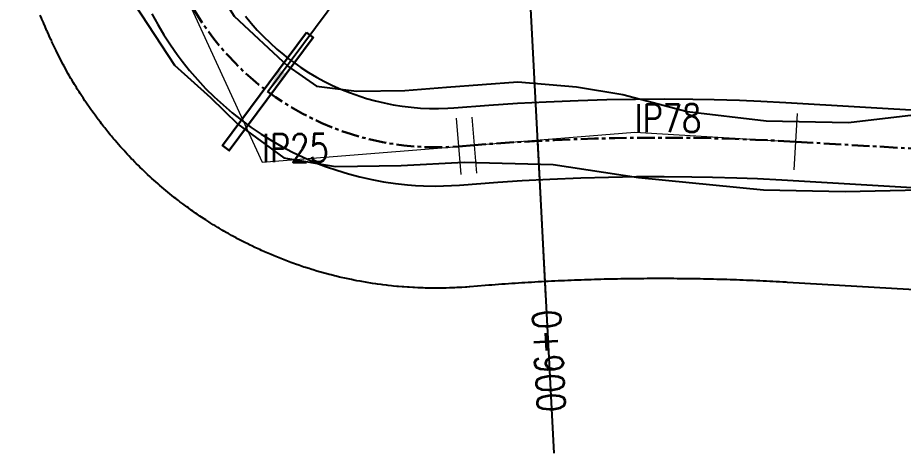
# Model space of a CAD drawing. Extents: x 337736 to 342002, y 3067251 to 3069533.
# Drawn here: x 338761.2 to 338824.1, y 3068665.9 to 3068696.8 of the extents above; entities that cross this region are included whole.
import ezdxf
from ezdxf.enums import TextEntityAlignment as Align

# ---------------------------------------------------------------- set-up
doc = ezdxf.new("R2010")
doc.units = 0
doc.header["$MEASUREMENT"] = 0
doc.linetypes.add('Center', pattern=[2, 1.25, -0.25, 0.25, -0.25])
for name, color, linetype, lineweight in [('BEC', 3, 'Continuous', 13), ('BES', 3, 'Continuous', 13), ('Chainage', 7, 'Continuous', 25), ('IP_Line', 150, 'Continuous', 9), ('PC_Callout', 6, 'Continuous', 30), ('PipeCulvert', 6, 'Continuous', 30), ('RC', 9, 'Center', 30), ('Road Width', 6, 'Continuous', 25)]:
    doc.layers.add(name, color=color, linetype=linetype, lineweight=lineweight)
for name, color, linetype in [('IPName', 7, 'Continuous'), ('Match Chainage', 7, 'Continuous'), ('Right of Way', 4, 'Continuous'), ('RoadEdge', 51, 'Continuous')]:
    doc.layers.add(name, color=color, linetype=linetype)
doc.styles.get("Standard").update_dxf_attribs({"font": 'simplex.shx'})
doc.dimstyles.new('Dimension_PC_Callout', dxfattribs={"dimtxt": 1.75, "dimasz": 1.75, "dimexe": 0.18, "dimexo": 0.0625, "dimgap": 0.875, "dimtad": 0, "dimdec": 4, "dimzin": 0, "dimdsep": 46, "dimtxsty": 'Standard', "dimcen": 0.09, "dimadec": 0, "dimazin": 0, "dimtfac": 1, "dimtdec": 4, "dimtofl": 0, "dimtmove": 0, "dimatfit": 3, "dimfxl": 1, "dimtolj": 1, "dimtzin": 0, "dimarcsym": 0})

msp = doc.modelspace()

# ---------------------------------------------------------------- linework, layer by layer
at = {"layer": 'BEC'}
for points in [[(338816.542236327, 3068690.03529825), (338816.308070714, 3068686.04215832)], [(338792.33843965, 3068689.70106345), (338792.65742054, 3068685.71380234)], [(338793.44836983, 3068689.78985786), (338793.76735072, 3068685.80259675)]]:
    msp.add_lwpolyline(points, dxfattribs=at)
at = {"layer": 'BES'}
for points in [[(338816.542236327, 3068690.03529825), (338816.308070714, 3068686.04215832)], [(338792.33843965, 3068689.70106345), (338792.65742054, 3068685.71380234)], [(338793.44836983, 3068689.78985786), (338793.76735072, 3068685.80259675)]]:
    msp.add_lwpolyline(points, dxfattribs=at)
at = {"layer": 'Chainage'}
msp.add_line((338798.097650191, 3068688.09386055), (338798.675528311, 3068677.10905027), dxfattribs=at)
at = {"layer": 'IP_Line'}
for points in [[(338772.724687951, 3068699.30419179), (338778.55651485, 3068686.59211967), (338792.497930095, 3068687.70743289)], [(338793.607860275, 3068687.79622731), (338805.008102648, 3068688.7082467), (338816.42515352, 3068688.03872828)]]:
    msp.add_lwpolyline(points, dxfattribs=at)
at = {"layer": 'Match Chainage'}
msp.add_line((338797.204565823, 3068705.07038552), (338799.263913305, 3068665.92451616), dxfattribs=at)
at = {"layer": 'PipeCulvert'}
msp.add_lwpolyline([(338781.710309454, 3068695.78692738), (338782.191743496, 3068695.42884741), (338776.22374405, 3068687.4049467), (338775.742310008, 3068687.76302667), (338781.710309454, 3068695.78692738)], dxfattribs=at)
at = {"layer": 'RC', "linetype": 'Center'}
msp.add_lwpolyline([(338795.344155866, 3068758.61189301), (338778.486243099, 3068738.25017876), (338778.486243099, 3068738.25017876, 0.0896032856881919), (338771.508407191, 3068725.85724901), (338771.508407191, 3068725.85724901), (338771.397325303, 3068725.53720888), (338771.397325303, 3068725.53720888, 0.193407573325238), (338772.650193907, 3068699.46657207), (338772.650193907, 3068699.46657207), (338772.724687951, 3068699.30419179), (338772.724687951, 3068699.30419179, 0.314963124342124), (338792.497930095, 3068687.70743289), (338792.497930095, 3068687.70743289), (338793.607860275, 3068687.79622731), (338793.607860275, 3068687.79622731, -0.034615034987619), (338816.42515352, 3068688.03872828), (338816.42515352, 3068688.03872828), (338831.197012975, 3068687.17247727)], format="xyb", dxfattribs=at)
at = {"layer": 'Right of Way'}
msp.add_lwpolyline([(338830.590801236, 3068677.19084707), (338823.225669215, 3068677.62275296), (338815.841053617, 3068678.05580141), (338815.760802378, 3068678.06048632), (338815.523870463, 3068678.07407531), (338815.289387727, 3068678.08716741), (338815.054884605, 3068678.09990427), (338814.820362598, 3068678.1122858), (338814.585822617, 3068678.12431195), (338814.351264005, 3068678.13598276), (338814.116688626, 3068678.14729813), (338813.882095905, 3068678.1582581), (338813.647486892, 3068678.1688626), (338813.412862136, 3068678.17911162), (338813.17822231, 3068678.18900514), (338812.9435677, 3068678.19854312), (338812.708898708, 3068678.20772557), (338812.474216055, 3068678.21655245), (338812.239520739, 3068678.22502372), (338812.00481237, 3068678.2331394), (338811.770092216, 3068678.24089945), (338811.535360259, 3068678.24830386), (338811.300618105, 3068678.25535258), (338811.06586471, 3068678.26204565), (338810.831101661, 3068678.26838302), (338810.59632964, 3068678.27436468), (338810.361548544, 3068678.27999061), (338810.126759104, 3068678.28526082), (338809.891962198, 3068678.29017527), (338809.657157701, 3068678.29473397), (338809.422347333, 3068678.29893688), (338809.187529876, 3068678.30278404), (338808.952707607, 3068678.3062754), (338808.717880155, 3068678.30941096), (338808.483048071, 3068678.31219072), (338808.248212304, 3068678.31461467), (338808.013372689, 3068678.31668281), (338807.778530612, 3068678.31839513), (338807.543686207, 3068678.31975162), (338807.308839634, 3068678.32075229), (338807.073992098, 3068678.32139713), (338806.839143944, 3068678.32168614), (338806.604295295, 3068678.32161932), (338806.36944737, 3068678.32119667), (338806.134600247, 3068678.32041818), (338805.8997544, 3068678.31928387), (338805.664910639, 3068678.31779374), (338805.430069601, 3068678.31594778), (338805.195231295, 3068678.313746), (338804.960396835, 3068678.31118842), (338804.725566545, 3068678.30827502), (338804.490740724, 3068678.30500583), (338804.255920186, 3068678.30138084), (338804.021105751, 3068678.29740007), (338803.786297114, 3068678.29306352), (338803.551495655, 3068678.28837121), (338803.316701354, 3068678.28332314), (338803.081914936, 3068678.27791933), (338802.847137393, 3068678.27215979), (338802.612368211, 3068678.26604453), (338802.377609398, 3068678.25957358), (338802.142859729, 3068678.25274692), (338801.908121439, 3068678.2455646), (338801.673393918, 3068678.23802663), (338801.438678112, 3068678.23013301), (338801.203974561, 3068678.22188377), (338800.969283791, 3068678.21327893), (338800.734606342, 3068678.20431851), (338800.49994264, 3068678.19500252), (338800.265293701, 3068678.18533101), (338800.03065922, 3068678.17530396), (338799.796040357, 3068678.16492143), (338799.561437497, 3068678.15418342), (338799.326851113, 3068678.14308996), (338799.092282174, 3068678.1316411), (338798.857730251, 3068678.11983682), (338798.623197115, 3068678.1076772), (338798.388681969, 3068678.0951622), (338798.154186862, 3068678.08229194), (338797.919710725, 3068678.06906635), (338797.685255524, 3068678.05548554), (338797.450820612, 3068678.04154949), (338797.216407582, 3068678.02725827), (338796.982016302, 3068678.01261189), (338796.747647643, 3068677.9976104), (338796.51330144, 3068677.98225379), (338796.278979521, 3068677.96654217), (338796.044680929, 3068677.95047549), (338795.810407516, 3068677.93405387), (338795.576159123, 3068677.9172773), (338795.341936017, 3068677.90014579), (338795.107739746, 3068677.88265947), (338794.873569919, 3068677.8648183), (338794.63942732, 3068677.84662235), (338794.401536972, 3068677.82777248), (338793.295382322, 3068677.73928011), (338793.25545802, 3068677.7361666), (338793.095736525, 3068677.72403239), (338792.993447583, 3068677.71678867), (338792.743986457, 3068677.70040781), (338792.619207158, 3068677.69299709), (338792.369560765, 3068677.67973569), (338792.244698559, 3068677.67388526), (338791.994905907, 3068677.66374538), (338791.869980333, 3068677.65945614), (338791.620080451, 3068677.65243939), (338791.49511103, 3068677.64971202), (338791.245142963, 3068677.64581948), (338791.120149198, 3068677.6446544), (338790.870152004, 3068677.64388668), (338790.745153452, 3068677.64428407), (338790.495166193, 3068677.6466413), (338790.370182374, 3068677.6486011), (338790.120244109, 3068677.6540829), (338789.995294545, 3068677.6576048), (338789.745444327, 3068677.66621033), (338789.620548538, 3068677.67129378), (338789.370825406, 3068677.68302168), (338789.246002949, 3068677.6896659), (338788.996445921, 3068677.70451434), (338788.871716243, 3068677.71271827), (338788.622364313, 3068677.73068493), (338788.497746916, 3068677.74044731), (338788.248639043, 3068677.76152939), (338788.124153429, 3068677.77284868), (338787.875328536, 3068677.79704287), (338787.750994115, 3068677.80991731), (338787.502491081, 3068677.83721984), (338787.378327334, 3068677.85164741), (338787.130184987, 3068677.88205402), (338787.006211232, 3068677.89803247), (338786.758468344, 3068677.9315384), (338786.634704043, 3068677.94906523), (338786.387399323, 3068677.98566525), (338786.263863739, 3068678.00473773), (338786.017035828, 3068678.04442612), (338785.893748312, 3068678.06504126), (338785.647435776, 3068678.10781182), (338785.524415588, 3068678.1299664), (338785.278656913, 3068678.17581244), (338785.155923222, 3068678.19950301), (338784.910756807, 3068678.24841738), (338784.788328852, 3068678.27364022), (338784.543793004, 3068678.32561527), (338784.421689896, 3068678.35236645), (338784.177822823, 3068678.40739405), (338784.056063618, 3068678.4356694), (338783.812903424, 3068678.49374096), (338783.691507194, 3068678.52353604), (338783.449091872, 3068678.58464249), (338783.328077508, 3068678.61595267), (338783.086444936, 3068678.68008445), (338782.96583145, 3068678.71290481), (338782.725019381, 3068678.78005192), (338782.604825516, 3068678.81437735), (338782.364871578, 3068678.88452928), (338782.245116164, 3068678.92035442), (338782.006057848, 3068678.99350022), (338781.886759621, 3068679.03081945), (338781.64863428, 3068679.10694768), (338781.529811834, 3068679.14575519), (338781.292656674, 3068679.22485397), (338781.174328579, 3068679.2651437), (338780.938180656, 3068679.34720066), (338780.820365438, 3068679.38896629), (338780.585261649, 3068679.47396861), (338780.467977668, 3068679.51720364), (338780.233954747, 3068679.60513804), (338780.117220374, 3068679.6498357), (338779.884314888, 3068679.74068844), (338779.768148347, 3068679.78684174), (338779.536396685, 3068679.88059863), (338779.420816085, 3068679.92820038), (338779.19025446, 3068680.02484676), (338779.075277933, 3068680.0738895), (338778.845942368, 3068680.17341028), (338778.731587806, 3068680.22388638), (338778.503514136, 3068680.326266), (338778.389799483, 3068680.37816753), (338778.163023342, 3068680.48339), (338778.049966289, 3068680.53670888), (338777.824523111, 3068680.64475776), (338777.712141394, 3068680.69948564), (338777.488066405, 3068680.81034404), (338777.376377511, 3068680.8664724), (338777.153705722, 3068680.98012301), (338777.042727165, 3068681.03764304), (338776.821493368, 3068681.15406809), (338776.711242444, 3068681.21297084), (338776.491481205, 3068681.33215215), (338776.381975189, 3068681.39242838), (338776.163720846, 3068681.51434732), (338776.054976792, 3068681.57598764), (338775.838263447, 3068681.70062517), (338775.730298376, 3068681.76361994), (338775.51515989, 3068681.89095657), (338775.407990674, 3068681.95529595), (338775.194460662, 3068682.0853118), (338775.088104047, 3068682.15098572), (338774.876215873, 3068682.28366046), (338774.770688459, 3068682.35065869), (338774.560475229, 3068682.4859716), (338774.455793506, 3068682.55428366), (338774.247288066, 3068682.6922136), (338774.143468423, 3068682.76182878), (338773.936703352, 3068682.9023542), (338773.833761977, 3068682.97326167), (338773.628769581, 3068683.1163606), (338773.526722564, 3068683.18854926), (338773.323534873, 3068683.33419935), (338773.222398156, 3068683.40765794), (338773.021046918, 3068683.55583643), (338772.920836325, 3068683.63055344), (338772.721353, 3068683.78123718), (338772.62208417, 3068683.85720096), (338772.424499928, 3068684.0103664), (338772.326188375, 3068684.08756508), (338772.130534086, 3068684.24318829), (338772.033195173, 3068684.3216098), (338771.839501409, 3068684.47966647), (338771.743150341, 3068684.55929855), (338771.551447366, 3068684.71976399), (338771.456099205, 3068684.80059421), (338771.266416973, 3068684.96344333), (338771.172086607, 3068685.04545905), (338770.984454754, 3068685.21066642), (338770.891156933, 3068685.29385483), (338770.705604777, 3068685.46139463), (338770.613354068, 3068685.54574274), (338770.429910601, 3068685.71558879), (338770.338721422, 3068685.80108342), (338770.157415307, 3068685.97320918), (338770.067301908, 3068686.05983697), (338769.888161473, 3068686.23421555), (338769.79913794, 3068686.32196294), (338769.622191176, 3068686.4985671), (338769.534271408, 3068686.58742041), (338769.359545962, 3068686.76622255), (338769.272743694, 3068686.85616789), (338769.100266867, 3068687.03714007), (338769.014595677, 3068687.12816338), (338768.844394418, 3068687.31127733), (338768.75986767, 3068687.40336439), (338768.591968573, 3068687.5885915), (338768.508599504, 3068687.68172791), (338768.343028802, 3068687.86903922), (338768.260830402, 3068687.96321047), (338768.097613966, 3068688.15257673), (338768.016599114, 3068688.24776805), (338767.855762445, 3068688.43915967), (338767.775943778, 3068688.53535622), (338767.617512007, 3068688.7287433), (338767.538901994, 3068688.82593005), (338767.382899876, 3068689.02128236), (338767.305510817, 3068689.1194441), (338767.151962726, 3068689.31673113), (338767.075806692, 3068689.41585256), (338766.924736621, 3068689.61504347), (338766.849825539, 3068689.71510906), (338766.701257092, 3068689.91617274), (338766.62760263, 3068690.0171669), (338766.481559021, 3068690.22007193), (338766.409172721, 3068690.32197884), (338766.265676768, 3068690.52669351), (338766.19456992, 3068690.62949727), (338766.053644044, 3068690.83598961), (338765.983827771, 3068690.93967414), (338765.845493991, 3068691.14791187), (338765.776979187, 3068691.252461), (338765.641259119, 3068691.46241159), (338765.574056504, 3068691.56780895), (338765.440971353, 3068691.77943959), (338765.375091414, 3068691.88566874), (338765.244661974, 3068692.09894637), (338765.180115019, 3068692.20599069), (338765.052361669, 3068692.42088198), (338764.989157775, 3068692.52872475), (338764.864100478, 3068692.74519613), (338764.802249516, 3068692.85382051), (338764.67990781, 3068693.07183816), (338764.619419452, 3068693.18122717), (338764.499812453, 3068693.40075701), (338764.440696148, 3068693.51089356), (338764.323842545, 3068693.7319013), (338764.266107532, 3068693.84276817), (338764.152025583, 3068694.06521928), (338764.095680877, 3068694.17679917), (338763.984388407, 3068694.40065888), (338763.929442815, 3068694.51293434), (338763.820957213, 3068694.73816769), (338763.767419322, 3068694.85112118), (338763.661757539, 3068695.07769296), (338763.635519107, 3068695.13441845), (338763.598272085, 3068695.21560859), (338763.561025056, 3068695.29679874), (338763.546378864, 3068695.32887323), (338763.444251667, 3068695.55357472), (338763.415114088, 3068695.61829229), (338763.313289773, 3068695.84661562), (338763.284430278, 3068695.91195435), (338763.184239428, 3068696.14099917), (338763.155847374, 3068696.20654235), (338763.0572950999, 3068696.43629697), (338763.029371929, 3068696.50204129), (338762.932463259, 3068696.73249399), (338762.905010397, 3068696.79843609), (338762.809750276, 3068697.0295751)], dxfattribs=at)
at = {"layer": 'Road Width'}
for points in [[(338770.737452794, 3068697.11225369), (338771.146468174, 3068696.36362601), (338771.583262958, 3068695.63085914), (338772.047222975, 3068694.91498339), (338772.537695857, 3068694.21700536), (338772.879068087, 3068693.76211558), (338773.412178557, 3068693.09613494), (338773.969882649, 3068692.45060948), (338774.551396183, 3068691.82644685), (338775.155901501, 3068691.22452468), (338775.782548618, 3068690.64568933), (338776.430456413, 3068690.09075468), (338777.098713875, 3068689.56050102), (338777.786381375, 3068689.05567393), (338778.492491995, 3068688.57698325), (338779.216052882, 3068688.12510204), (338779.956046649, 3068687.70066571), (338780.711432801, 3068687.30427103), (338781.481149202, 3068686.93647538), (338782.264113563, 3068686.59779591), (338783.059224971, 3068686.28870882), (338783.865365431, 3068686.00964873), (338784.681401441, 3068685.76100801), (338785.506185585, 3068685.54313627), (338786.338558146, 3068685.35633986), (338787.177348737, 3068685.20088144), (338788.021377948, 3068685.07697958), (338788.869459, 3068684.98480851), (338789.4365087, 3068684.94105518), (338790.004474925, 3068684.9114903), (338790.857366169, 3068684.89378428), (338791.426070049, 3068684.8997519), (338791.994447042, 3068684.91993378), (338792.562141933, 3068684.95431729), (338795.297764472, 3068685.1659097), (338797.014906727, 3068685.27843561), (338798.978686837, 3068685.38472813), (338801.189292644, 3068685.47584543), (338803.155158888, 3068685.53152607), (338805.121555618, 3068685.56337451), (338807.088193926, 3068685.57138609), (338809.054784871, 3068685.55555963), (338810.529523184, 3068685.52804733), (338812.249649529, 3068685.47900695), (338813.723559899, 3068685.42245399), (338815.442386691, 3068685.33954403), (338831.140963809, 3068684.42083655)], [(338777.369142959, 3068696.94810761), (338777.779650014, 3068696.44822543), (338778.208609654, 3068695.9640851), (338778.655418724, 3068695.49636736), (338779.119448973, 3068695.04572986), (338779.600047936, 3068694.61280623), (338780.096539848, 3068694.1982052), (338780.436020017, 3068693.93227271), (338780.782041724, 3068693.67490943), (338781.312865531, 3068693.30528217), (338781.857173921, 3068692.95581599), (338782.414201549, 3068692.62700228), (338782.983165187, 3068692.31930339), (338783.563264823, 3068692.03315196), (338784.153684789, 3068691.76895034), (338784.753594903, 3068691.52707002), (338785.158391242, 3068691.37838647), (338785.56677779, 3068691.23986822), (338785.97849932, 3068691.11160187), (338786.601771302, 3068690.9385982), (338787.231091215, 3068690.78908339), (338787.86557418, 3068690.66326766), (338788.504328061, 3068690.56132792), (338789.146454715, 3068690.48340751), (338789.791051258, 3068690.42961598), (338790.437211331, 3068690.40002897), (338791.084026379, 3068690.39468809), (338791.730586924, 3068690.41360084), (338792.161036897, 3068690.43967186), (338794.655499486, 3068690.63399696), (338796.684367226, 3068690.76849423), (338798.714716154, 3068690.87838988), (338801.000257751, 3068690.97259591), (338803.032763529, 3068691.03016402), (338805.065817775, 3068691.06309208), (338807.099121789, 3068691.07137524), (338809.132376834, 3068691.05501228), (338810.657106275, 3068691.02656736), (338812.435541988, 3068690.97586459), (338813.959415421, 3068690.91739458), (338815.736507528, 3068690.83167412), (338831.484122015, 3068689.91012088)]]:
    msp.add_lwpolyline(points, dxfattribs=at)
at = {"layer": 'RoadEdge'}
for points in [[(338761.21, 3068715.386, 1403.703), (338762.305, 3068718.038, 1404.061), (338763.685, 3068720.354, 1404.433), (338765.808, 3068722.411, 1404.838), (338765.579, 3068714.937, 1405.845), (338765.744, 3068711.184, 1406.552), (338766.226, 3068707.415, 1407.176), (338768.109, 3068701.566, 1408.184), (338769.499, 3068697.794, 1408.86), (338772.3320000001, 3068693.482, 1409.645), (338774.896, 3068691.17, 1410.238), (338776.828, 3068689.291, 1410.553), (338780.091, 3068686.901, 1411.003), (338783.764, 3068686.29, 1411.425), (338788.438, 3068686.356, 1412.077), (338792.893, 3068686.58, 1412.828), (338799.213, 3068686.433, 1413.836), (338805.283, 3068685.501, 1414.942), (338814.155, 3068684.62, 1416.286), (338819.936, 3068684.516, 1417.141), (338825.278, 3068684.632, 1417.996)], [(338788.245, 3068710.795, 1404.721), (338784.433, 3068711.118, 1404.886), (338780.993, 3068712.126, 1405.032), (338776.072, 3068714.3, 1405.372), (338771.144, 3068716.356, 1405.532), (338771.407, 3068711.901, 1406.358), (338772.304, 3068706.545, 1407.288), (338774.335, 3068700.55, 1408.597), (338776.568, 3068696.956, 1409.546), (338780.381, 3068693.41, 1410.615), (338782.422, 3068691.975, 1411.104), (338785.26, 3068691.62, 1411.59), (338788.677, 3068691.669, 1412.128), (338791.636, 3068691.919, 1412.595), (338796.701, 3068692.283, 1413.336), (338800.869, 3068691.941, 1413.994), (338804.154, 3068691.378, 1414.599), (338808.73, 3068690.189, 1415.377), (338814.335, 3068689.523, 1416.297), (338820.175, 3068689.404, 1417.264), (338824.805, 3068689.945, 1417.98)]]:
    msp.add_polyline3d(points, dxfattribs=at)

# ---------------------------------------------------------------- texts
at = {"layer": 'Chainage', "width": 0.8000000119209291}
msp.add_text('0+900', height=2, rotation=273.011384192006, dxfattribs=at).set_placement((338798.728062685, 3068676.11043115), align=Align.MIDDLE_LEFT)
at = {"layer": 'IPName', "width": 0.8}
for s, p in [('IP78', (338805.008102648, 3068688.7082467)), ('IP25', (338778.55651485, 3068686.59211967))]:
    msp.add_text(s, height=2, dxfattribs=at).set_placement(p)

# ---------------------------------------------------------------- leaders
at = {"layer": 'PC_Callout', "annotation_type": 0, "has_hookline": 1, "hookline_direction": 0, "text_width": 26}
msp.add_leader([(338778.967026752, 3068691.59593704), (338790.903025645, 3068707.64373846), (338795.903025645, 3068707.64373846)], dimstyle='Dimension_PC_Callout', dxfattribs=at)

doc.saveas('drawing.dxf')
